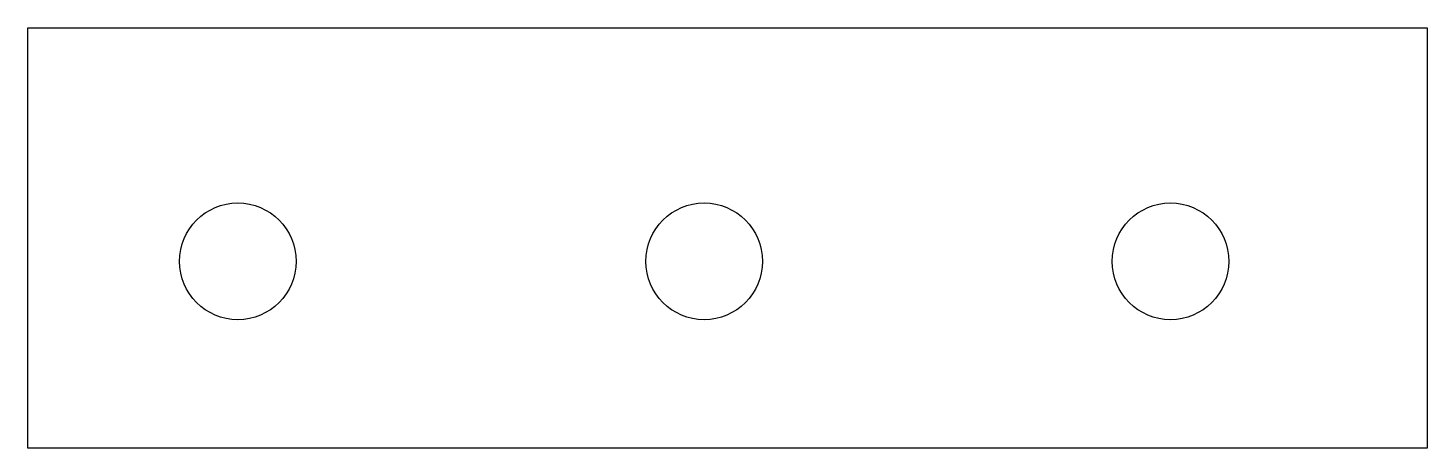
# Model space of a CAD drawing. Header units: millimetres. Extents: x -30 to 30, y 222 to 240.
import ezdxf

# ---------------------------------------------------------------- set-up
doc = ezdxf.new("R2010")
doc.units = ezdxf.units.MM
doc.layers.get('0').update_dxf_attribs({"linetype": 'CONTINUOUS'})

msp = doc.modelspace()

# ---------------------------------------------------------------- linework, layer by layer
msp.add_lwpolyline([(30, 222), (-30, 222), (-30, 240), (30, 240)], close=True)
for centre in [(-21, 230), (-1, 230), (19, 230)]:
    msp.add_circle(centre, 2.5)

doc.saveas('drawing.dxf')
